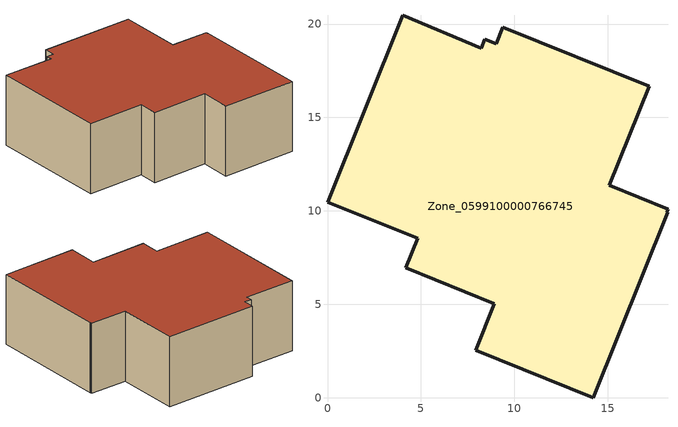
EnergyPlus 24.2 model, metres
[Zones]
Zone_0599100000766745
 floor ground (C_G): 4.19,6.96 4.82,8.53 0,10.48 4.03,20.47 8.23,18.7 8.43,19.19 9.02,18.94 9.38,19.82 17.2,16.66 15.08,11.38 18.22,10.1 18.15,9.94 18.21,9.92 14.21,0 7.92,2.54 8.94,5.04 z0.2
 wall outside (C_F): 4.82,8.53 4.19,6.96 8.94,5.04 7.92,2.54 14.21,0 18.21,9.92 18.15,9.94 18.22,10.1 15.08,11.38 17.2,16.66 9.38,19.82 9.02,18.94 8.43,19.19 8.23,18.7 4.03,20.47 0,10.48 4.82,8.53 z0.2:6.51
 roof outside (C_R): 8.43,19.19 8.23,18.7 4.03,20.47 0,10.48 4.82,8.53 4.19,6.96 8.94,5.04 7.92,2.54 14.21,0 18.21,9.92 18.15,9.94 18.22,10.1 15.08,11.38 17.2,16.66 9.38,19.82 9.02,18.94 z6.51
[BUILDING]
Pand.0599100000766745: North Axis=0; Terrain=City; Loads Convergence Tolerance Value=0.04; Temperature Convergence Tolerance Value=0.4; Solar Distribution=FullExterior; Maximum Number of Warmup Days=25; Minimum Number of Warmup Days=1
[Site:Location]
Rotterdam.The.Hague.AP_ZH_NLD Design_Conditions: Latitude=51.96; Longitude=4.45; Time Zone=1; Elevation=-4.5
[SITE:GROUNDTEMPERATURE:BUILDINGSURFACE]
18, 18, 18, 18, 18, 18, 18, 18, 18, 18, 18, 18
[MATERIAL] Thermal Absorptance=0.9; Solar Absorptance=0.7; Visible Absorptance=0.7
Name | Roughness | Thickness | Conductivity | Density | Specific Heat
G.D.2006-2014 | MediumSmooth | 0.15 | 0.06 | 540 | 1210
F.D.2006-2014 | Rough | 0.3 | 0.12 | 1920 | 840
R.D.2006-2014 | MediumRough | 0.2 | 0.08 | 1500 | 1000
[CONSTRUCTION]
C_G: G.D.2006-2014
C_F: F.D.2006-2014
C_R: R.D.2006-2014
[ZONE]
Zone_0599100000766745: Type=1; Multiplier=1; Ceiling Height=Autocalculate; Volume=Autocalculate; Floor Area=autocalculate; Part of Total Floor Area=Yes
[ZONEINFILTRATION:DESIGNFLOWRATE]
Infil_Zone_0599100000766745: Zone or ZoneList or Space or SpaceList=Zone_0599100000766745; Schedule=AlwaysOn; Design Flow Rate Calculation Method=Flow/Area; Flow Rate per Floor Area=0.0021; Constant Term Coefficient=1; Temperature Term Coefficient=0; Velocity Term Coefficient=0; Velocity Squared Term Coefficient=0
[HVACTEMPLATE:ZONE:IDEALLOADSAIRSYSTEM]
Zone_0599100000766745: Maximum Heating Supply Air Temperature=50; Minimum Cooling Supply Air Temperature=13; Maximum Heating Supply Air Humidity Ratio=0.0156; Minimum Cooling Supply Air Humidity Ratio=0.0077; Heating Limit=NoLimit; Cooling Limit=NoLimit; Dehumidification Control Type=ConstantSensibleHeatRatio; Cooling Sensible Heat Ratio=0.7; Dehumidification Setpoint=60; Humidification Control Type=None; Humidification Setpoint=30; Outdoor Air Method=None; Outdoor Air Flow Rate per Person=0.00944; Outdoor Air Flow Rate per Zone Floor Area=0; Outdoor Air Flow Rate per Zone=0; Demand Controlled Ventilation Type=None; Outdoor Air Economizer Type=NoEconomizer; Heat Recovery Type=None; Sensible Heat Recovery Effectiveness=0.7; Latent Heat Recovery Effectiveness=0.65
[ZONECONTROL:THERMOSTAT]
ThermostatControl_Zone_0599100000766745: Zone or ZoneList=Zone_0599100000766745; Control Type Schedule=DualSetpointControlType; Control 1=Thermostat_Zone_0599100000766745; Temperature Difference Between Cutout And Setpoint=0
[THERMOSTATSETPOINT:DUALSETPOINT]
Thermostat_Zone_0599100000766745: Heating Setpoint Temperature Schedule=HeatingSetpoint_Zone_0599100000766745; Cooling Setpoint Temperature Schedule=CoolingSetpoint_Zone_0599100000766745
[SCHEDULE:COMPACT]
HeatingSetpoint_Zone_0599100000766745: Through: 12/31, For: AllDays, Until: 24:00, 21
CoolingSetpoint_Zone_0599100000766745: Through: 12/31, For: AllDays, Until: 24:00, 24
DualSetpointControlType: Through: 12/31, For: AllDays, Until: 24:00, 4
AlwaysOn: Through: 12/31, For: AllDays, Until: 24:00, 1
